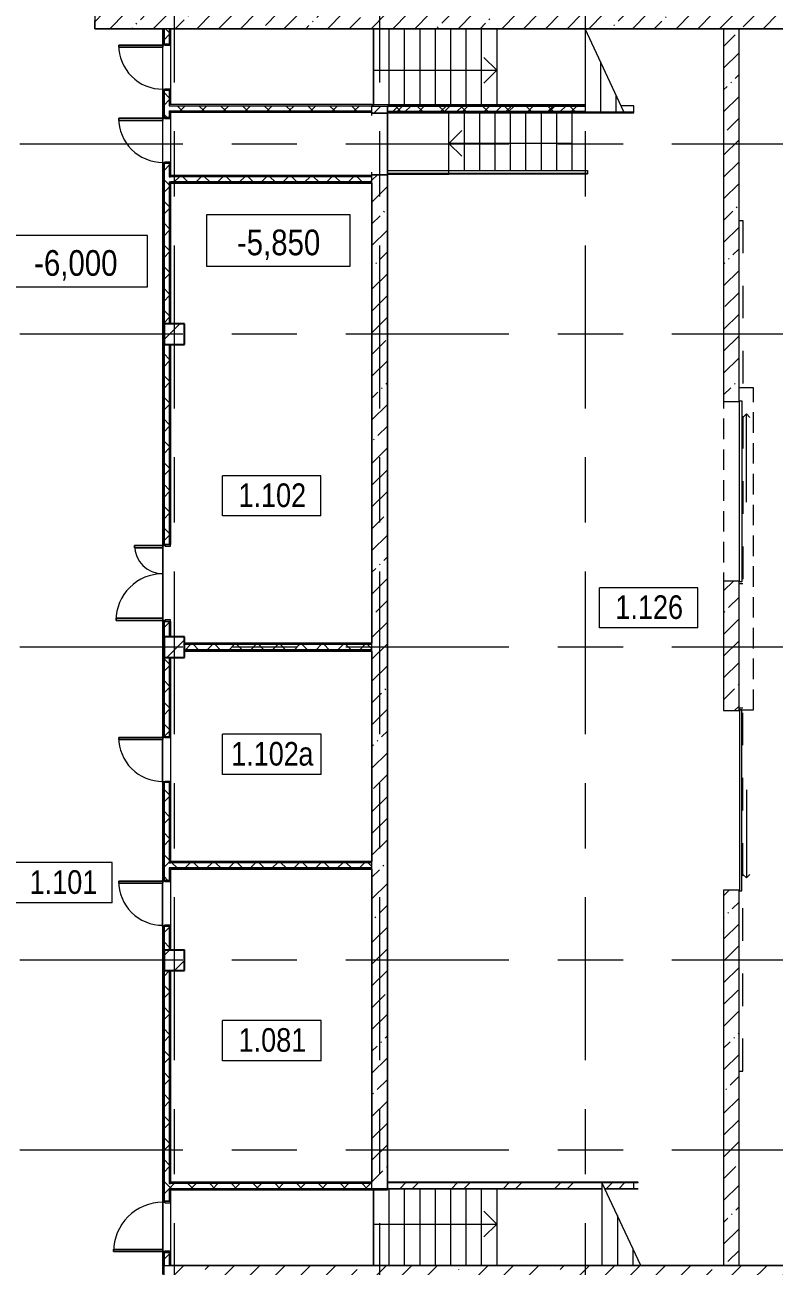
# Model space of a CAD drawing. Header units: millimetres. Extents: x 46431 to 216095, y -43515 to 31605.
# Drawn here: x 75021 to 89616, y -15743 to 8442 of the extents above; entities that cross this region are included whole.
import ezdxf

# ---------------------------------------------------------------- set-up
doc = ezdxf.new("R2010")
doc.units = ezdxf.units.MM
for name, pattern in [('IMPORT-01 Штриховая _2 мм_', [600, 400, -200]), ('Осевые', [6350, 1270, -952.5, 3175, -952.5]), ('Штрих', [1270, 635, -635])]:
    doc.linetypes.add(name, pattern=pattern)
for name, color, linetype, lineweight in [('_Разделитель помещений_', 7, 'IMPORT-01 Штриховая _2 мм_', 9), ('Высотные отметки', 7, 'Continuous', 9), ('Двери', 7, 'Continuous', 9), ('Каркас_Импост', 7, 'Continuous', 9), ('Колонны', 7, 'Continuous', 9), ('Колонны-1', 7, 'Continuous', 25), ('Контуры', 7, 'Continuous', 9), ('Линии подступенков-1', 7, 'Continuous', 9), ('Линии свеса', 7, 'Continuous', 9), ('Марки вырезов', 7, 'Continuous', 9), ('Марки помещений', 7, 'Continuous', 9), ('Общие ребра', 7, 'Continuous', 9), ('Ограждение', 7, 'Continuous', 9), ('Оси-2', 7, 'Осевые', 9), ('Панель', 7, 'Continuous', 9), ('Перекрытия', 7, 'Continuous', 9), ('Поручни', 7, 'Continuous', 9), ('Средние линии', 7, 'Continuous', 18), ('Стены', 7, 'Continuous', 9), ('Стены-1', 7, 'Continuous', 18), ('Стрелки вверх', 7, 'Continuous', 9), ('Штриховка разреза-3', 7, 'Continuous', 9)]:
    doc.layers.add(name, color=color, linetype=linetype, lineweight=lineweight)
for name, color, linetype, lineweight, true_color in [('Двери-2', 7, 'Continuous', 9, 0xe2e2e2), ('Двери-3', 7, 'Continuous', 9, 0xaaaaaa), ('Невидимые линии', 7, 'Штрих', 9, 0xe2e2e2), ('Панель-1', 7, 'Continuous', 9, 0xe2e2e2)]:
    doc.layers.add(name, color=color, linetype=linetype, lineweight=lineweight, true_color=true_color)
doc.styles.add('Arial Narrow', font='Arial Narrow.ttf', dxfattribs={"height": 500})
doc.styles.add('Arial Narrow_1', font='Arial Narrow.ttf', dxfattribs={"height": 460})
pattern_1 = [(45, (0, 0), (-493.914, 493.914), []), (45, (493.9, 0), (-493.914, 493.914), [873.125, -174.625, 6.706, -167.919])]
pattern_2 = [(45, (0, 0), (-212.132, 212.132), []), (135, (0, 0), (-212.132, -212.132), [])]
pattern_3 = [(45, (0, 0), (-424.264, 424.264), [600, -100, 20, -100]), (45, (0, 424), (-424.264, 424.264), [])]
pattern_4 = [(45, (0, 0), (-502.8943, 502.8943), []), (45, (0, 762), (-502.8943, 502.8943), [])]

# ---------------------------------------------------------------- blocks, each defined once
blk = doc.blocks.new('Дверь - Однопольная - ДВ2__21х9-6240661-План 1-го этажа на отм_ -6_000')
at = {"layer": 'Двери'}
for p, q in [((-429, -75), (-389, -75)), ((-429, -933), (-429, -75)), ((-389, -75), (-389, -933)), ((-389, -933), (-429, -933))]:
    blk.add_line(p, q, dxfattribs=at)
blk.add_arc((-429, -75), 858, 270, 0, dxfattribs=at)
at = {"layer": 'Каркас_Импост'}
for p, q in [((-450, 75), (-420, 75)), ((-450, -75), (-450, 75)), ((-420, 75), (-420, -35)), ((420, 75), (450, 75)), ((420, -35), (420, 75)), ((450, 75), (450, -75)), ((-430, -75), (-450, -75)), ((-430, -35), (-430, -75)), ((-420, -35), (-430, -35)), ((430, -35), (420, -35)), ((430, -75), (430, -35)), ((450, -75), (430, -75))]:
    blk.add_line(p, q, dxfattribs=at)
at = {"layer": 'Панель'}
for p, q in [((-389, -75), (-429, -75)), ((-429, -75), (-429, -933)), ((-389, -933), (-389, -75)), ((-429, -933), (-389, -933))]:
    blk.add_line(p, q, dxfattribs=at)
blk = doc.blocks.new('Дверь - Полуторная_001 - ДВ3_20-15-6256110-План 1-го этажа на отм_ -6_000')
at = {"layer": 'Двери'}
for p, q in [((-684, 984), (-729, 984)), ((-729, 984), (-729, 75)), ((-684, 75), (-684, 984)), ((684, 75), (684, 624)), ((684, 624), (729, 624)), ((729, 624), (729, 75)), ((-729, 75), (-684, 75)), ((729, 75), (684, 75))]:
    blk.add_line(p, q, dxfattribs=at)
for centre, radius, start, end in [((-729, 75), 909, 360, 90), ((729, 75), 549, 90, 180)]:
    blk.add_arc(centre, radius, start, end, dxfattribs=at)
at = {"layer": 'Каркас_Импост'}
for p, q in [((-730, 75), (-750, 75)), ((-750, 75), (-750, -75)), ((-730, 30), (-730, 75)), ((-720, 30), (-730, 30)), ((-720, -75), (-720, 30)), ((730, 30), (720, 30)), ((720, 30), (720, -75)), ((750, 75), (730, 75)), ((730, 75), (730, 30)), ((750, -75), (750, 75)), ((-750, -75), (-720, -75)), ((720, -75), (750, -75))]:
    blk.add_line(p, q, dxfattribs=at)
at = {"layer": 'Панель'}
for p, q in [((-729, 984), (-684, 984)), ((-729, 75), (-729, 984)), ((-684, 984), (-684, 75)), ((684, 624), (684, 75)), ((729, 624), (684, 624)), ((729, 75), (729, 624)), ((-684, 75), (-729, 75)), ((684, 75), (729, 75))]:
    blk.add_line(p, q, dxfattribs=at)
blk = doc.blocks.new('Колонна 9 - Колонна 40-55-731368-План 1-го этажа на отм_ -6_000')
at = {"layer": 'Колонны'}
h = blk.add_hatch(dxfattribs=at)
h.set_pattern_fill('FP_8', color=256, style=0, pattern_type=2)
h.set_pattern_definition(pattern_1)
h.paths.add_polyline_path([(77732, -9983), (78132, -9983), (78132, -9583), (77732, -9583), (77732, -9601)], flags=0)
at = {"layer": 'Колонны-1'}
for p, q in [((78132, -9583), (77732, -9583)), ((77732, -9583), (77732, -9983)), ((78132, -9983), (78132, -9583)), ((77732, -9983), (78132, -9983))]:
    blk.add_line(p, q, dxfattribs=at)
blk = doc.blocks.new('Колонна 10 - Колонна 40-55-731380-План 1-го этажа на отм_ -6_000')
at = {"layer": 'Колонны'}
h = blk.add_hatch(dxfattribs=at)
h.set_pattern_fill('FP_13', color=256, style=0, pattern_type=2)
h.set_pattern_definition([(45, (0, -6100), (-493.914, 493.914), []), (45, (493.9, -6100), (-493.914, 493.914), [873.125, -174.625, 6.706, -167.919])])
h.paths.add_polyline_path([(77732, -9983), (78132, -9983), (78132, -9583), (77732, -9583)], flags=0)
at = {"layer": 'Колонны-1'}
for p, q in [((78132, -9583), (77732, -9583)), ((77732, -9583), (77732, -9983)), ((78132, -9983), (78132, -9583)), ((77732, -9983), (78132, -9983))]:
    blk.add_line(p, q, dxfattribs=at)
blk = doc.blocks.new('Колонна 11 - Колонна 40-55-731392-План 1-го этажа на отм_ -6_000')
at = {"layer": 'Колонны'}
h = blk.add_hatch(dxfattribs=at)
h.set_pattern_fill('FP_14', color=256, style=0, pattern_type=2)
h.set_pattern_definition([(45, (0, -12200), (-493.914, 493.914), []), (45, (493.9, -12200), (-493.914, 493.914), [873.125, -174.625, 6.706, -167.919])])
h.paths.add_polyline_path([(77732, -9983), (78132, -9983), (78132, -9583), (77732, -9583)], flags=0)
at = {"layer": 'Колонны-1'}
for p, q in [((78132, -9583), (77732, -9583)), ((77732, -9583), (77732, -9983)), ((78132, -9983), (78132, -9583)), ((77732, -9983), (78132, -9983))]:
    blk.add_line(p, q, dxfattribs=at)
blk = doc.blocks.new('Дверь - Однопольная - ДВ2_21х10-6240606-План 1-го этажа на отм_ -6_000')
at = {"layer": 'Двери'}
for p, q in [((-439, 1033), (-479, 1033)), ((-479, 1033), (-479, 75)), ((-439, 75), (-439, 1033)), ((-479, 75), (-439, 75))]:
    blk.add_line(p, q, dxfattribs=at)
blk.add_arc((-479, 75), 958, 360, 90, dxfattribs=at)
at = {"layer": 'Каркас_Импост'}
for p, q in [((-480, 75), (-500, 75)), ((-500, 75), (-500, -75)), ((-480, 35), (-480, 75)), ((-470, 35), (-480, 35)), ((-470, -75), (-470, 35)), ((480, 35), (470, 35)), ((470, 35), (470, -75)), ((500, 75), (480, 75)), ((480, 75), (480, 35)), ((500, -75), (500, 75)), ((-500, -75), (-470, -75)), ((470, -75), (500, -75))]:
    blk.add_line(p, q, dxfattribs=at)
at = {"layer": 'Панель'}
for p, q in [((-479, 1033), (-439, 1033)), ((-479, 75), (-479, 1033)), ((-439, 1033), (-439, 75)), ((-439, 75), (-479, 75))]:
    blk.add_line(p, q, dxfattribs=at)
blk = doc.blocks.new('Ограждение - Ограждение-6069323-План 1-го этажа на отм_ -6_000')
at = {"layer": 'Поручни'}
for p, q in [((82082, 5602), (83282, 5602)), ((82082, 5552), (82082, 5602)), ((83282, 5602), (85982, 5602)), ((85982, 5602), (85982, 5552)), ((82082, 5554), (82082, 5558)), ((82082, 5538), (82082, 5558)), ((82082, 5552), (83282, 5552)), ((82082, 5538), (83282, 5538)), ((83282, 5552), (85982, 5552)), ((83282, 5538), (85982, 5538)), ((85982, 5558), (85982, 5554)), ((85982, 5558), (85982, 5538))]:
    blk.add_line(p, q, dxfattribs=at)
blk = doc.blocks.new('Дверь-Проем - 1200 x 2100-7379620-План 1-го этажа на отм_ -6_000')
at = {"layer": 'Средние линии'}
for p, q in [((-608, 150), (-608, -150)), ((592, -150), (592, 150))]:
    blk.add_line(p, q, dxfattribs=at)
blk = doc.blocks.new('Откатные ворота - 3500мм х 3050_h_ мм-6085629-План 1-го этажа на отм_ -6_000')
at = {"layer": 'Двери-2'}
for q in [(1564, -221), (1564, -362)]:
    blk.add_line((1635, -292), q, dxfattribs=at)
at = {"layer": 'Двери-3'}
blk.add_line((-85, -292), (1635, -292), dxfattribs=at)
at = {"layer": 'Невидимые линии'}
for p, q in [((-1676, -226), (-1676, -150)), ((5400, -226), (-1676, -226)), ((5400, -150), (5400, -226))]:
    blk.add_line(p, q, dxfattribs=at)
at = {"layer": 'Панель-1'}
for p, q in [((-1638, -160), (1888, -160)), ((-1638, -204), (-1638, -160)), ((1888, -204), (-1638, -204)), ((1888, -160), (1888, -204))]:
    blk.add_line(p, q, dxfattribs=at)
blk = doc.blocks.new('Откатные ворота - 3500мм х 3050_h_ мм ЛЕВАЯ-8323205-План 1-го этажа на отм_ -6_000')
at = {"layer": 'Двери-2'}
for q in [(1564, 362), (1564, 221)]:
    blk.add_line((1635, 292), q, dxfattribs=at)
at = {"layer": 'Двери-3'}
blk.add_line((-85, 292), (1635, 292), dxfattribs=at)
at = {"layer": 'Невидимые линии'}
for p, q in [((-1676, 226), (-1676, 150)), ((5400, 226), (-1676, 226)), ((5400, 150), (5400, 226))]:
    blk.add_line(p, q, dxfattribs=at)
at = {"layer": 'Панель-1'}
for p, q in [((1888, 204), (-1638, 204)), ((-1638, 204), (-1638, 160)), ((-1638, 160), (1888, 160)), ((1888, 160), (1888, 204))]:
    blk.add_line(p, q, dxfattribs=at)
blk = doc.blocks.new('Марка помещения_Р - Марка помещения-4575829-План 1-го этажа на отм_ -6_000')
at = {"layer": 'Марки помещений'}
for p, q in [((-4.79375, -1.95625), (-4.79375, 1.95625)), ((4.79375, 1.95625), (-4.79375, 1.95625)), ((4.79375, -1.95625), (4.79375, 1.95625)), ((4.79375, -1.95625), (-4.79375, -1.95625))]:
    blk.add_line(p, q, dxfattribs=at)
blk = doc.blocks.new('Высотные отметки - Высотная отметка - Рамка_14мм длина-4459141-План 1-го этажа на отм_ -6_000')
at = {"layer": 'Высотные отметки'}
for p, q in [((7, 5), (-7, 5)), ((-7, 5), (-7, 0)), ((7, 0), (7, 5)), ((-7, 0), (7, 0))]:
    blk.add_line(p, q, dxfattribs=at)

msp = doc.modelspace()

# ---------------------------------------------------------------- hatches: boundary and pattern name
at = {"layer": 'Штриховка разреза-3'}
h = msp.add_hatch(dxfattribs=at)
h.set_pattern_fill('FP_4', color=256, style=0, pattern_type=2)
h.set_pattern_definition(pattern_3)
h.paths.add_polyline_path([(88631.6, 8367.1), (104181.6, 8367.1), (104181.6, 8667.1), (76381.6, 8667.1), (76381.6, 8367.1), (86956.8, 8367.1)], flags=0)
h = msp.add_hatch(dxfattribs=at)
h.set_pattern_fill('FP_1', color=256, style=0, pattern_type=2)
h.set_pattern_definition(pattern_2)
h.paths.add_polyline_path([(77731.6, 2617.1), (77831.6, 2617.1), (77831.6, 5742.1), (77731.6, 5742.1), (77731.6, 5120.2)], flags=0)
h.paths.add_polyline_path([(77731.6, 6642.1), (77831.6, 6642.1), (77831.6, 7167.1), (77731.6, 7167.1)], flags=0)
h.paths.add_polyline_path([(77831.6, 8067.1), (77831.6, 8367.1), (77731.6, 8367.1), (77731.6, 8067.1)], flags=0)
h = msp.add_hatch(dxfattribs=at)
h.set_pattern_fill('FP_4', color=256, style=0, pattern_type=2)
h.set_pattern_definition(pattern_3)
h.paths.add_polyline_path([(88931.6, -15732.9), (88931.6, -8419.9), (88631.6, -8419.9), (88631.6, -15732.9)], flags=0)
h.paths.add_polyline_path([(88931.6, -4919.9), (88931.6, -2394.9), (88631.6, -2394.9), (88631.6, -4919.9)], flags=0)
h.paths.add_polyline_path([(88931.6, 1105.1), (88931.6, 8367.1), (88631.6, 8365.1), (88631.6, 1105.1)], flags=0)
h = msp.add_hatch(dxfattribs=at)
h.set_pattern_fill('FP_1', color=256, style=0, pattern_type=2)
h.set_pattern_definition(pattern_2)
h.paths.add_polyline_path([(81781.6, 6767.1), (81781.6, 6867.1), (77831.6, 6867.1), (77831.6, 6767.1), (80176.1, 6767.1)], flags=0)
h = msp.add_hatch(dxfattribs=at)
h.set_pattern_fill('FP_4', color=256, style=0, pattern_type=2)
h.set_pattern_definition(pattern_3)
h.paths.add_polyline_path([(81781.6, -14232.9), (82081.6, -14232.9), (82081.6, 5522.1), (81781.6, 5522.1), (81781.6, -14132.9)], flags=0)
h.paths.add_polyline_path([(81781.6, 6722.1), (82081.6, 6722.1), (82081.6, 6857.1), (81781.6, 6857.1), (81781.6, 6742.1)], flags=0)
h = msp.add_hatch(dxfattribs=at)
h.set_pattern_fill('FP_3', color=256, style=0, pattern_type=2)
h.set_pattern_definition(pattern_4)
h.paths.add_polyline_path([(82081.6, 6747.1), (85931.6, 6749.1), (85931.6, 6867.1), (82081.6, 6867.1), (82081.6, 6757.1)], flags=0)
h.paths.add_polyline_path([(86687, 6747.1), (86882, 6747.1), (86882, 6867.1), (86631.3, 6866.6), (86686.9, 6747.5)], flags=0)
h = msp.add_hatch(dxfattribs=at)
h.set_pattern_fill('FP_1', color=256, style=0, pattern_type=2)
h.set_pattern_definition(pattern_2)
h.paths.add_polyline_path([(83566.4, 6757.1), (85931.6, 6757.1), (85931.6, 6857.1), (82083.6, 6857.1), (82083.6, 6757.1)], flags=0)
h = msp.add_hatch(dxfattribs=at)
h.set_pattern_fill('FP_1', color=256, style=0, pattern_type=2)
h.set_pattern_definition(pattern_2)
h.paths.add_polyline_path([(80176.1, 5382.1), (81781.6, 5382.1), (81781.6, 5482.1), (77831.6, 5482.1), (77831.6, 5382.1), (78480.9, 5382.1)], flags=0)
h = msp.add_hatch(dxfattribs=at)
h.set_pattern_fill('FP_1', color=256, style=0, pattern_type=2)
h.set_pattern_definition(pattern_2)
h.paths.add_polyline_path([(77831.6, -3482.9), (77831.6, -3182.9), (77731.6, -3182.9), (77731.6, -3482.9)], flags=0)
h.paths.add_polyline_path([(77731.6, -1682.9), (77831.6, -1682.9), (77831.6, 2217.1), (77731.6, 2217.1), (77731.6, 213.2)], flags=0)
h = msp.add_hatch(dxfattribs=at)
h.set_pattern_fill('FP_1', color=256, style=0, pattern_type=2)
h.set_pattern_definition(pattern_2)
h.paths.add_polyline_path([(81781.6, -3732.9), (81781.6, -3632.9), (78131.6, -3632.9), (78131.6, -3732.9), (80176.1, -3732.9)], flags=0)
h = msp.add_hatch(dxfattribs=at)
h.set_pattern_fill('FP_1', color=256, style=0, pattern_type=2)
h.set_pattern_definition(pattern_2)
h.paths.add_polyline_path([(77746.6, -9582.9), (77831.6, -9582.9), (77831.6, -9122.9), (77731.6, -9122.9), (77731.6, -9582.9)], flags=0)
h.paths.add_polyline_path([(77746.6, -8222.9), (77831.6, -8222.9), (77831.6, -6320.4), (77731.6, -6320.4), (77731.6, -8222.9)], flags=0)
h.paths.add_polyline_path([(77731.6, -5420.4), (77831.6, -5420.4), (77831.6, -3882.9), (77731.6, -3882.9), (77731.6, -4693.8)], flags=0)
h = msp.add_hatch(dxfattribs=at)
h.set_pattern_fill('FP_1', color=256, style=0, pattern_type=2)
h.set_pattern_definition(pattern_2)
h.paths.add_polyline_path([(77856.6, -7982.9), (81781.6, -7982.9), (81781.6, -7882.9), (77831.6, -7882.9), (77831.6, -7982.9)], flags=0)
h = msp.add_hatch(dxfattribs=at)
h.set_pattern_fill('FP_1', color=256, style=0, pattern_type=2)
h.set_pattern_definition(pattern_2)
h.paths.add_polyline_path([(77831.6, -15732.9), (77831.6, -15477.9), (77731.6, -15477.9), (77731.6, -15732.9)], flags=0)
h.paths.add_polyline_path([(77731.6, -14477.9), (77831.6, -14477.9), (77831.6, -9982.9), (77731.6, -9982.9), (77731.6, -12054.3)], flags=0)
h = msp.add_hatch(dxfattribs=at)
h.set_pattern_fill('FP_1', color=256, style=0, pattern_type=2)
h.set_pattern_definition(pattern_2)
h.paths.add_polyline_path([(81781.6, -14232.9), (81781.6, -14132.9), (77831.6, -14132.9), (77831.6, -14232.9), (80176.1, -14232.9)], flags=0)
h = msp.add_hatch(dxfattribs=at)
h.set_pattern_fill('FP_3', color=256, style=0, pattern_type=2)
h.set_pattern_definition(pattern_4)
h.paths.add_polyline_path([(86261.6, -14112.9), (86317.6, -14232.9), (86882, -14232.9), (86882, -14112.9), (86561.6, -14112.9)], flags=0)
h.paths.add_polyline_path([(83566.4, -14232.9), (86261.6, -14232.9), (86261.6, -14112.9), (82083.6, -14112.9), (82083.6, -14232.9)], flags=0)
h = msp.add_hatch(dxfattribs=at)
h.set_pattern_fill('FP_8', color=256, style=0, pattern_type=2)
h.set_pattern_definition(pattern_1)
h.paths.add_polyline_path([(91781.6, -16032.9), (104181.6, -16032.9), (104181.6, -15732.9), (77731.6, -15734.5), (77731.6, -16032.9), (90347.2, -16032.9)], flags=0)

# ---------------------------------------------------------------- linework, layer by layer
at = {"layer": '_Разделитель помещений_'}
for p, q in [((88631.6, 1369.6), (88631.6, -4906.9)), ((89214.3, 1369.6), (88931.6, 1369.6)), ((89214.3, -4906.9), (89214.3, 1369.6)), ((88931.6, -4906.9), (89214.3, -4906.9))]:
    msp.add_line(p, q, dxfattribs=at)
at = {"layer": 'Высотные отметки'}
for p, q in [((79959.8, 3738.2), (79959.8, 3738.2)), ((79959.8, 3738.2), (79959.8, 3738.2)), ((76010.3, 3338.2), (76010.3, 3338.2)), ((76010.3, 3338.2), (76010.3, 3338.2))]:
    msp.add_line(p, q, dxfattribs=at)
at = {"layer": 'Контуры'}
for p, q in [((81811.6, 8367.1), (81811.6, 6882.1)), ((81811.6, 8367.1), (84511.6, 8367.1)), ((85931.6, 8367.1), (84511.6, 8367.1)), ((85931.6, 8367.1), (85931.6, 6747.1)), ((82081.6, 6732.1), (82081.6, 5532.1)), ((83281.6, 6732.1), (82081.6, 6732.1)), ((85681.6, 6732.1), (83281.6, 6732.1)), ((84444.2, 6747.1), (84511.6, 6747.1)), ((85681.6, 5602), (85681.6, 6732.1)), ((85931.6, 6747.1), (86687, 6747.1)), ((82081.6, 5532.1), (83281.6, 5532.1)), ((85681.6, 5532.1), (83281.6, 5532.1)), ((85681.6, 5532.1), (85681.6, 5538.4)), ((81811.6, -14257.9), (81811.6, -15732.9)), ((82081.6, -14112.9), (84511.6, -14112.9)), ((86261.6, -14112.9), (84511.6, -14112.9)), ((86261.6, -14112.9), (86261.6, -15732.9)), ((81811.6, -15732.9), (84511.6, -15732.9)), ((84511.6, -15732.9), (86261.6, -15732.9)), ((86261.6, -15732.9), (87017, -15732.9))]:
    msp.add_line(p, q, dxfattribs=at)
at = {"layer": 'Линии подступенков-1'}
for p, q in [((81811.6, 8367.1), (81811.6, 6882.1)), ((82111.6, 8367.1), (82111.6, 6882.1)), ((82411.6, 8367.1), (82411.6, 6882.1)), ((82711.6, 8367.1), (82711.6, 6882.1)), ((83011.6, 8367.1), (83011.6, 6882.1)), ((83311.6, 8367.1), (83311.6, 6882.1)), ((83611.6, 8367.1), (83611.6, 6882.1)), ((83911.6, 8367.1), (83911.6, 6882.1)), ((84211.6, 8367.1), (84211.6, 6882.1)), ((85931.6, 8367.1), (85931.6, 6747.1)), ((86231.6, 7723.8), (86231.6, 6747.1)), ((86531.6, 7080.4), (86531.6, 6747.1)), ((83281.6, 5532.1), (83281.6, 6732.1)), ((83581.6, 5602), (83581.6, 6732.1)), ((83881.6, 5602), (83881.6, 6732.1)), ((84181.6, 5602), (84181.6, 6732.1)), ((84481.6, 5602), (84481.6, 6732.1)), ((84781.6, 5602), (84781.6, 6732.1)), ((85081.6, 5602), (85081.6, 6732.1)), ((85381.6, 5602), (85381.6, 6732.1)), ((85681.6, 5602), (85681.6, 6732.1)), ((83581.6, 5532.1), (83581.6, 5538.4)), ((83881.6, 5532.1), (83881.6, 5538.4)), ((84181.6, 5532.1), (84181.6, 5538.4)), ((84481.6, 5532.1), (84481.6, 5538.4)), ((84781.6, 5532.1), (84781.6, 5538.4)), ((85081.6, 5532.1), (85081.6, 5538.4)), ((85381.6, 5532.1), (85381.6, 5538.4)), ((85681.6, 5532.1), (85681.6, 5538.4)), ((81811.6, -14257.9), (81811.6, -15732.9)), ((82111.6, -14237.9), (82111.6, -15732.9)), ((82411.6, -14237.9), (82411.6, -15732.9)), ((82711.6, -14237.9), (82711.6, -15732.9)), ((83011.6, -14237.9), (83011.6, -15732.9)), ((83311.6, -14237.9), (83311.6, -15732.9)), ((83611.6, -14237.9), (83611.6, -15732.9)), ((83911.6, -14237.9), (83911.6, -15732.9)), ((84211.6, -14237.9), (84211.6, -15732.9)), ((86261.6, -14112.9), (86261.6, -15732.9)), ((86561.6, -14756.2), (86561.6, -15732.9)), ((86861.6, -15399.6), (86861.6, -15732.9))]:
    msp.add_line(p, q, dxfattribs=at)
at = {"layer": 'Линии свеса'}
for p, q in [((82111.6, 8367.1), (82111.6, 6882.1)), ((82411.6, 8367.1), (82411.6, 6882.1)), ((82711.6, 8367.1), (82711.6, 6882.1)), ((83011.6, 8367.1), (83011.6, 6882.1)), ((83311.6, 8367.1), (83311.6, 6882.1)), ((83611.6, 8367.1), (83611.6, 6882.1)), ((83911.6, 8367.1), (83911.6, 6882.1)), ((84211.6, 8367.1), (84211.6, 6882.1)), ((86231.6, 7723.8), (86231.6, 6747.1)), ((86531.6, 7080.4), (86531.6, 6747.1)), ((83581.6, 5602), (83581.6, 6732.1)), ((83881.6, 5602), (83881.6, 6732.1)), ((84181.6, 5602), (84181.6, 6732.1)), ((84481.6, 5602), (84481.6, 6732.1)), ((84781.6, 5602), (84781.6, 6732.1)), ((85081.6, 5602), (85081.6, 6732.1)), ((85381.6, 5602), (85381.6, 6732.1)), ((83581.6, 5532.1), (83581.6, 5538.4)), ((83881.6, 5532.1), (83881.6, 5538.4)), ((84181.6, 5532.1), (84181.6, 5538.4)), ((84481.6, 5532.1), (84481.6, 5538.4)), ((84781.6, 5532.1), (84781.6, 5538.4)), ((85081.6, 5532.1), (85081.6, 5538.4)), ((85381.6, 5532.1), (85381.6, 5538.4)), ((82111.6, -14237.9), (82111.6, -15732.9)), ((82411.6, -14237.9), (82411.6, -15732.9)), ((82711.6, -14237.9), (82711.6, -15732.9)), ((83011.6, -14237.9), (83011.6, -15732.9)), ((83311.6, -14237.9), (83311.6, -15732.9)), ((83611.6, -14237.9), (83611.6, -15732.9)), ((83911.6, -14237.9), (83911.6, -15732.9)), ((84211.6, -14237.9), (84211.6, -15732.9)), ((86561.6, -14756.2), (86561.6, -15732.9)), ((86861.6, -15399.6), (86861.6, -15732.9))]:
    msp.add_line(p, q, dxfattribs=at)
at = {"layer": 'Марки вырезов'}
for p, q in [((86687, 6747.1), (85931.6, 8367.1)), ((87017, -15732.9), (86261.6, -14112.9))]:
    msp.add_line(p, q, dxfattribs=at)
at = {"layer": 'Общие ребра'}
for p, q in [((77731.6, 8367.1), (77706.6, 8367.1)), ((77706.6, 8367.1), (77706.6, 8067.1)), ((77831.6, 8367.1), (77731.6, 8367.1)), ((77731.6, 8367.1), (77731.6, 8067.1)), ((77856.6, 8367.1), (77831.6, 8367.1)), ((77831.6, 8367.1), (77831.6, 8067.1)), ((77856.6, 8067.1), (77856.6, 8365.1)), ((88631.6, 8365.1), (88631.6, 1105.1)), ((88931.6, 1105.1), (88931.6, 8366.1)), ((77706.6, 7167.1), (77706.6, 6642.1)), ((77731.6, 7167.1), (77731.6, 6642.1)), ((77831.6, 7167.1), (77831.6, 6867.1)), ((77856.6, 6892.1), (77856.6, 7167.1)), ((77831.6, 6867.1), (77856.6, 6867.1)), ((77856.6, 6867.1), (81781.6, 6867.1)), ((81781.6, 6867.1), (81781.6, 6857.1)), ((81781.6, 6857.1), (81781.6, 6867.1)), ((81781.6, 6857.1), (82081.6, 6857.1)), ((81781.6, 6767.1), (81781.6, 6857.1)), ((82081.6, 6857.1), (82083.6, 6857.1)), ((82083.6, 6857.1), (82081.6, 6857.1)), ((82081.6, 6857.1), (82081.6, 6757.1)), ((82083.6, 6857.1), (85931.6, 6857.1)), ((82083.6, 6757.1), (82083.6, 6857.1)), ((77831.6, 6767.1), (77856.6, 6767.1)), ((77831.6, 6767.1), (77831.6, 6642.1)), ((77856.6, 6767.1), (77856.6, 6742.1)), ((77856.6, 6767.1), (81781.6, 6767.1)), ((77856.6, 6642.1), (77856.6, 6740.1)), ((81781.6, 6757.1), (81781.6, 6767.1)), ((81781.6, 6742.1), (81781.6, 6757.1)), ((81781.6, 6742.1), (81781.6, 6722.1)), ((82081.6, 6757.1), (82081.6, 6747.1)), ((82081.6, 6747.1), (82081.6, 6732.1)), ((82081.6, 6732.1), (82081.6, 6722.1)), ((82081.6, 6732.1), (82081.6, 6730.1)), ((82081.6, 6722.1), (82081.6, 6730.1)), ((82083.6, 6757.1), (85931.6, 6757.1)), ((82083.6, 6732.1), (82083.6, 6757.1)), ((77706.6, 5742.1), (77706.6, 2617.1)), ((77731.6, 5742.1), (77731.6, 2617.1)), ((77831.6, 5742.1), (77831.6, 5482.1)), ((77856.6, 5507.1), (77856.6, 5742.1)), ((77831.6, 5482.1), (77856.6, 5482.1)), ((77831.6, 5382.1), (77856.6, 5382.1)), ((77831.6, 5382.1), (77831.6, 2617.1)), ((77856.6, 5507.1), (77856.6, 5482.1)), ((81781.6, 5482.1), (77856.6, 5482.1)), ((81781.6, 5382.1), (77856.6, 5382.1)), ((81781.6, 5522.1), (81781.6, 5507.1)), ((81781.6, 5482.1), (81781.6, 5507.1)), ((81781.6, 5382.1), (81781.6, 5482.1)), ((81781.6, 5357.1), (81781.6, 5382.1)), ((82081.6, -13980.6), (82081.6, 5522.1)), ((82081.6, 5522.1), (82081.6, -14005.6)), ((77729.6, 2617.1), (77731.6, 2617.1)), ((77706.6, 2217.1), (77706.6, -1682.9)), ((77731.6, 2217.1), (77731.6, -1682.9)), ((77831.6, 2217.1), (77831.6, -1682.9)), ((77856.6, -1682.9), (77856.6, 2215.1)), ((88631.6, -2394.9), (88631.6, -4919.9)), ((88931.6, -4919.9), (88931.6, -2394.9)), ((77706.6, -3182.9), (77706.6, -3482.9)), ((77731.6, -3182.9), (77731.6, -3482.9)), ((77831.6, -3182.9), (77831.6, -3482.9)), ((77856.6, -3482.9), (77856.6, -3182.9)), ((77729.6, -3482.9), (77731.6, -3482.9)), ((81781.6, -3632.9), (81781.6, -3607.9)), ((81781.6, -3632.9), (78131.6, -3632.9)), ((81781.6, -3732.9), (78131.6, -3732.9)), ((81781.6, -3732.9), (81781.6, -3632.9)), ((81781.6, -3757.9), (81781.6, -3732.9)), ((77706.6, -3882.9), (77706.6, -5420.4)), ((77706.6, -5420.4), (77706.6, -3882.9)), ((77731.6, -3882.9), (77731.6, -5420.4)), ((77831.6, -3882.9), (77831.6, -5420.4)), ((77706.6, -6320.4), (77706.6, -8222.9)), ((77706.6, -8222.9), (77706.6, -6320.4)), ((77731.6, -6320.4), (77731.6, -8222.9)), ((77831.6, -6320.4), (77831.6, -7882.9)), ((77856.6, -7882.9), (77831.6, -7882.9)), ((77831.6, -7882.9), (77856.6, -7882.9)), ((77856.6, -7857.9), (77856.6, -7882.9)), ((77856.6, -7882.9), (77856.6, -7857.9)), ((81781.6, -7882.9), (77856.6, -7882.9)), ((81781.6, -7882.9), (81781.6, -7857.9)), ((81781.6, -7982.9), (81781.6, -7882.9)), ((77831.6, -7982.9), (77856.6, -7982.9)), ((77856.6, -7982.9), (77831.6, -7982.9)), ((77831.6, -7982.9), (77831.6, -8222.9)), ((81781.6, -7982.9), (77856.6, -7982.9)), ((77856.6, -8222.9), (77856.6, -8009.9)), ((81781.6, -8007.9), (81781.6, -7982.9)), ((81781.6, -8007.9), (81781.6, -13980.6)), ((88631.6, -8419.9), (88631.6, -15732.9)), ((88931.6, -15731.9), (88931.6, -8419.9)), ((77706.6, -9122.9), (77706.6, -9582.9)), ((77706.6, -9582.9), (77706.6, -9122.9)), ((77731.6, -9122.9), (77731.6, -9582.9)), ((77831.6, -9122.9), (77831.6, -9582.9)), ((77856.6, -9582.9), (77856.6, -9122.9)), ((77706.6, -9982.9), (77706.6, -14477.9)), ((77731.6, -9982.9), (77731.6, -14477.9)), ((77831.6, -9982.9), (77831.6, -14132.9)), ((81781.6, -13980.6), (81781.6, -14005.6)), ((81781.6, -14005.6), (81781.6, -14105.9)), ((82081.6, -14005.6), (82081.6, -13980.6)), ((82081.6, -14112.9), (82081.6, -14005.6)), ((82081.6, -14005.6), (82081.6, -14112.9)), ((77831.6, -14132.9), (77856.6, -14132.9)), ((77831.6, -14232.9), (77831.6, -14477.9)), ((77831.6, -14232.9), (77856.6, -14232.9)), ((77856.6, -14107.9), (77856.6, -14132.9)), ((81781.6, -14132.9), (77856.6, -14132.9)), ((81781.6, -14232.9), (77856.6, -14232.9)), ((77856.6, -14477.9), (77856.6, -14259.9)), ((81781.6, -14132.9), (81781.6, -14107.9)), ((81781.6, -14232.9), (81781.6, -14132.9)), ((82081.6, -14232.9), (81781.6, -14232.9)), ((82081.6, -14112.9), (82081.6, -14132.9)), ((82081.6, -14132.9), (82081.6, -14232.9)), ((82083.6, -14132.9), (82083.6, -14112.9)), ((82083.6, -14232.9), (82083.6, -14132.9)), ((77706.6, -15477.9), (77706.6, -15732.9)), ((77731.6, -15477.9), (77731.6, -15732.9)), ((77831.6, -15477.9), (77831.6, -15732.9)), ((77856.6, -15732.9), (77856.6, -15477.9)), ((77706.6, -15732.9), (77706.6, -15907.9)), ((77731.6, -16032.9), (77731.6, -15732.9)), ((77731.6, -15732.9), (77831.6, -15732.9)), ((77831.6, -15732.9), (77856.6, -15732.9)), ((88631.6, -15732.9), (88931.6, -15732.9))]:
    msp.add_line(p, q, dxfattribs=at)
at = {"layer": 'Оси-2'}
for p, q in [((77931.6, 25417.1), (77931.6, -41733.9)), ((81931.6, 25417.1), (81931.6, -41733.9)), ((85931.6, 25417.1), (85931.6, -41733.9)), ((150171.6, 6117.1), (50527.1, 6117.1)), ((150171.6, 2417.1), (50527.1, 2417.1)), ((150171.6, -3682.9), (50527.1, -3682.9)), ((150171.6, -9782.9), (50527.1, -9782.9)), ((150171.6, -13482.9), (50527.1, -13482.9))]:
    msp.add_line(p, q, dxfattribs=at)
at = {"layer": 'Перекрытия'}
for p, q in [((76381.6, 8367.1), (76381.6, 8517.1)), ((77706.6, 8367.1), (76381.6, 8367.1)), ((77706.6, -15907.9), (77706.6, 8367.1)), ((81811.6, 8367.1), (77856.6, 8367.1)), ((77856.6, 8367.1), (77856.6, 6882.1)), ((81811.6, 6882.1), (81811.6, 8367.1)), ((81824.1, 8367.1), (104181.6, 8367.1)), ((98731.6, 8367.1), (82081.6, 8367.1)), ((81781.6, 6882.1), (81811.6, 6882.1)), ((81781.6, 6742.1), (77856.6, 6742.1)), ((77856.6, 6742.1), (77856.6, 5507.1)), ((81781.6, 6672.7), (81781.6, 6742.1)), ((82081.6, 6747.1), (82081.6, -2920)), ((82081.6, 5522.1), (82081.6, 6722.1)), ((81781.6, 5507.1), (81781.6, 5572.7)), ((77856.6, 5507.1), (81781.6, 5507.1)), ((81781.6, 5357.1), (77856.6, 5357.1)), ((77856.6, 5357.1), (77856.6, 2617.1)), ((81781.6, -3607.9), (81781.6, 5357.1)), ((77856.6, 2617.1), (78131.6, 2617.1)), ((78131.6, 2617.1), (78131.6, 2217.1)), ((78131.6, 2217.1), (77856.6, 2217.1)), ((77856.6, 2217.1), (77856.6, -1682.9)), ((77706.6, -1682.9), (77706.6, -3182.9)), ((77856.6, -1682.9), (77706.6, -1682.9)), ((82081.6, -2920), (82081.6, -14112.9)), ((77706.6, -3182.9), (77856.6, -3182.9)), ((77856.6, -3182.9), (77856.6, -3482.9)), ((77856.6, -3482.9), (78131.6, -3482.9)), ((78131.6, -3482.9), (78131.6, -3607.9)), ((78131.6, -3607.9), (81781.6, -3607.9)), ((81781.6, -3757.9), (78131.6, -3757.9)), ((78131.6, -3757.9), (78131.6, -3882.9)), ((81781.6, -7857.9), (81781.6, -3757.9)), ((78131.6, -3882.9), (77856.6, -3882.9)), ((77856.6, -3882.9), (77856.6, -7857.9)), ((77856.6, -7857.9), (81781.6, -7857.9)), ((81781.6, -8007.9), (77856.6, -8007.9)), ((77856.6, -8007.9), (77856.6, -9582.9)), ((81781.6, -14107.9), (81781.6, -8007.9)), ((77856.6, -9982.9), (77856.6, -14107.9)), ((77856.6, -14107.9), (81781.6, -14107.9)), ((81811.6, -14257.9), (77856.6, -14257.9)), ((77856.6, -14257.9), (77856.6, -14477.9)), ((81811.6, -15732.9), (81811.6, -14257.9)), ((77856.6, -14477.9), (77706.6, -14477.9)), ((77706.6, -14477.9), (77706.6, -15477.9)), ((77706.6, -15477.9), (77856.6, -15477.9)), ((77856.6, -15477.9), (77856.6, -15732.9)), ((77856.6, -15732.9), (81811.6, -15732.9)), ((88631.6, -15732.9), (82081.6, -15732.9)), ((82081.6, -15732.9), (98731.6, -15732.9)), ((104181.6, -15732.9), (88631.6, -15732.9))]:
    msp.add_line(p, q, dxfattribs=at)
at = {"layer": 'Стены'}
for p, q in [((77856.6, 8067.1), (77706.6, 8067.1)), ((77706.6, 7167.1), (77706.6, 8067.1)), ((77856.6, 8067.1), (77856.6, 7167.1)), ((77706.6, 7167.1), (77856.6, 7167.1)), ((77706.6, 6642.1), (77856.6, 6642.1)), ((77706.6, 5742.1), (77706.6, 6642.1)), ((77856.6, 6642.1), (77856.6, 5742.1)), ((82081.6, 6732.1), (82081.6, 6747.1)), ((82081.6, 6732.1), (82083.6, 6732.1)), ((82081.6, 5522.1), (82081.6, 6722.1)), ((82083.6, 6747.1), (82083.6, 6732.1)), ((84458.1, 6730.1), (84458.1, 6732.1)), ((86152, 6730.1), (86152, 6732.1)), ((77856.6, 5742.1), (77706.6, 5742.1)), ((82083.6, 5522.1), (82081.6, 5522.1)), ((82083.6, 5532.1), (82083.6, 5522.1)), ((77856.6, -1682.9), (77706.6, -1682.9)), ((77706.6, -3182.9), (77706.6, -1682.9)), ((77706.6, -3182.9), (77856.6, -3182.9)), ((77704.6, -5420.4), (77706.6, -5420.4)), ((77704.6, -5441.4), (77704.6, -5420.4)), ((77704.6, -6320.4), (77704.6, -5481.4)), ((77706.6, -5420.4), (77856.6, -5420.4)), ((77856.6, -5420.4), (77856.6, -6320.4)), ((77706.6, -6320.4), (77704.6, -6320.4)), ((77856.6, -6320.4), (77706.6, -6320.4)), ((77704.6, -8222.9), (77706.6, -8222.9)), ((77704.6, -8243.9), (77704.6, -8222.9)), ((77706.6, -8222.9), (77856.6, -8222.9)), ((77856.6, -8222.9), (77856.6, -9122.9)), ((77704.6, -9122.9), (77704.6, -8283.9)), ((77706.6, -9122.9), (77704.6, -9122.9)), ((77856.6, -9122.9), (77706.6, -9122.9)), ((77706.6, -14477.9), (77856.6, -14477.9)), ((77706.6, -15477.9), (77706.6, -14477.9)), ((77856.6, -14477.9), (77856.6, -15477.9)), ((77856.6, -15477.9), (77706.6, -15477.9))]:
    msp.add_line(p, q, dxfattribs=at)
at = {"layer": 'Стены-1'}
for p, q in [((76381.6, 8667.1), (76381.6, 8367.1)), ((76381.6, 8367.1), (77706.6, 8367.1)), ((77856.6, 8367.1), (88631.6, 8367.1)), ((77856.6, 8365.1), (77856.6, 8367.1)), ((85931.6, 8365.1), (81811.6, 8365.1)), ((81811.6, 8365.1), (81811.6, 8363.1)), ((81811.6, 8363.1), (85931.6, 8363.1)), ((86616.3, 8365.1), (85932.6, 8365.1)), ((85933.5, 8363.1), (86616.3, 8363.1)), ((86616.3, 8363.1), (86616.3, 8365.1)), ((88631.6, 8367.1), (88631.6, 8365.1)), ((88931.6, 8367.1), (104181.6, 8367.1)), ((88931.6, 8366.1), (88931.6, 8367.1)), ((77706.6, 8067.1), (77856.6, 8067.1)), ((77856.6, 7167.1), (77706.6, 7167.1)), ((81781.6, 6892.1), (77856.6, 6892.1)), ((81781.6, 6882.1), (81781.6, 6892.1)), ((82081.6, 6882.1), (81781.6, 6882.1)), ((85931.6, 6882.1), (82081.6, 6882.1)), ((85931.6, 6867.1), (82081.6, 6867.1)), ((82081.6, 6867.1), (82081.6, 6747.1)), ((86882, 6867.1), (86631.1, 6867.1)), ((86882, 6747.1), (86882, 6867.1)), ((77706.6, 6642.1), (77856.6, 6642.1)), ((77856.6, 6742.1), (81781.6, 6742.1)), ((77856.6, 6740.1), (77856.6, 6742.1)), ((81781.6, 6722.1), (82081.6, 6722.1)), ((82081.6, 6747.1), (86882, 6747.1)), ((86882, 6732.1), (82081.6, 6732.1)), ((82081.6, 6730.1), (86882, 6730.1)), ((82081.6, 6722.1), (82083.6, 6722.1)), ((82083.6, 6732.1), (86574.4, 6732.1)), ((82083.6, 6722.1), (82083.6, 6732.1)), ((86574.4, 6732.1), (86574.4, 6747.1)), ((86882, 6730.1), (86882, 6732.1)), ((77856.6, 5742.1), (77706.6, 5742.1)), ((81781.6, 5507.1), (77856.6, 5507.1)), ((77856.6, 5357.1), (81781.6, 5357.1)), ((77856.6, 2617.1), (77856.6, 5357.1)), ((82081.6, 5522.1), (81781.6, 5522.1)), ((81781.6, 5357.1), (81781.6, -3607.9)), ((82083.6, 5522.1), (82081.6, 5522.1)), ((82083.6, -14107.9), (82083.6, 5522.1)), ((77706.6, 2617.1), (77729.6, 2617.1)), ((77731.6, 2617.1), (77856.6, 2617.1)), ((77856.6, 2217.1), (77706.6, 2217.1)), ((77856.6, 2215.1), (77856.6, 2217.1)), ((88631.6, 1105.1), (88931.6, 1105.1)), ((77706.6, -1682.9), (77856.6, -1682.9)), ((88931.6, -2394.9), (88631.6, -2394.9)), ((77856.6, -3182.9), (77706.6, -3182.9)), ((77706.6, -3482.9), (77729.6, -3482.9)), ((77731.6, -3482.9), (77856.6, -3482.9)), ((78133.6, -3480.9), (77858.6, -3480.9)), ((77858.6, -3482.9), (78131.6, -3482.9)), ((81781.6, -3607.9), (78131.6, -3607.9)), ((78131.6, -3607.9), (78131.6, -3757.9)), ((78133.6, -3482.9), (78133.6, -3480.9)), ((78131.6, -3757.9), (81781.6, -3757.9)), ((81781.6, -3757.9), (81781.6, -7857.9)), ((77704.6, -3882.9), (77704.6, -5420.4)), ((77856.6, -3882.9), (77706.6, -3882.9)), ((77856.6, -5420.4), (77856.6, -3882.9)), ((88631.6, -4919.9), (88931.6, -4919.9)), ((77704.6, -5420.4), (77706.6, -5420.4)), ((77706.6, -5420.4), (77856.6, -5420.4)), ((77706.6, -6320.4), (77704.6, -6320.4)), ((77704.6, -6320.4), (77704.6, -8222.9)), ((77856.6, -6320.4), (77706.6, -6320.4)), ((77856.6, -7857.9), (77856.6, -6320.4)), ((81781.6, -7857.9), (77856.6, -7857.9)), ((77704.6, -8222.9), (77706.6, -8222.9)), ((77706.6, -8222.9), (77856.6, -8222.9)), ((77856.6, -8007.9), (81781.6, -8007.9)), ((77856.6, -8009.9), (77856.6, -8007.9)), ((81779.6, -8007.9), (77856.6, -8007.9)), ((77856.6, -8007.9), (77856.6, -8009.9)), ((77858.6, -8009.9), (81779.6, -8009.9)), ((88931.6, -8419.9), (88631.6, -8419.9)), ((77706.6, -9122.9), (77704.6, -9122.9)), ((77704.6, -9122.9), (77704.6, -9582.9)), ((77856.6, -9122.9), (77706.6, -9122.9)), ((77706.6, -9582.9), (77856.6, -9582.9)), ((78131.6, -9582.9), (78131.6, -9982.9)), ((78133.6, -9984.9), (78133.6, -9582.9)), ((77856.6, -9982.9), (77706.6, -9982.9)), ((77856.6, -14107.9), (77856.6, -9982.9)), ((78131.6, -9984.9), (78133.6, -9984.9)), ((81781.6, -14107.9), (77856.6, -14107.9)), ((77856.6, -14259.9), (77856.6, -14257.9)), ((77856.6, -14257.9), (81781.6, -14257.9)), ((81781.6, -14105.9), (81781.6, -14107.9)), ((81781.6, -14257.9), (82081.6, -14257.9)), ((82081.6, -14257.9), (82081.6, -14232.9)), ((82081.6, -14232.9), (86261.6, -14232.9)), ((86261.6, -14232.9), (82081.6, -14232.9)), ((82081.6, -14232.9), (82081.6, -14237.9)), ((82081.6, -14237.9), (86261.6, -14237.9)), ((86969.5, -14107.9), (82083.6, -14107.9)), ((86882, -14112.9), (82083.6, -14112.9)), ((82083.6, -14112.9), (86969.5, -14112.9)), ((86317.6, -14232.9), (86882, -14232.9)), ((86969.5, -14232.9), (86317.6, -14232.9)), ((86319.9, -14237.9), (86969.5, -14237.9)), ((86882, -14232.9), (86882, -14112.9)), ((86969.5, -14112.9), (86969.5, -14107.9)), ((86969.5, -14237.9), (86969.5, -14232.9)), ((77706.6, -14477.9), (77856.6, -14477.9)), ((77856.6, -15477.9), (77706.6, -15477.9)), ((88631.6, -15732.9), (77856.6, -15732.9)), ((88931.6, -15732.9), (88931.6, -15731.9)), ((104181.6, -15732.9), (88931.6, -15732.9))]:
    msp.add_line(p, q, dxfattribs=at)
at = {"layer": 'Стрелки вверх'}
for p, q in [((84211.6, 7557.1), (83961.6, 7807.1)), ((81811.6, 7557.1), (82111.6, 7557.1)), ((82111.6, 7557.1), (82411.6, 7557.1)), ((82411.6, 7557.1), (82711.6, 7557.1)), ((82711.6, 7557.1), (83011.6, 7557.1)), ((83011.6, 7557.1), (83311.6, 7557.1)), ((83311.6, 7557.1), (83611.6, 7557.1)), ((83611.6, 7557.1), (83911.6, 7557.1)), ((83911.6, 7557.1), (84211.6, 7557.1)), ((84211.6, 7557.1), (83961.6, 7307.1)), ((83281.6, 6132.1), (83531.6, 6382.1)), ((83581.6, 6132.1), (83281.6, 6132.1)), ((83281.6, 6132.1), (83531.6, 5882.1)), ((83881.6, 6132.1), (83581.6, 6132.1)), ((84181.6, 6132.1), (83881.6, 6132.1)), ((84481.6, 6132.1), (84181.6, 6132.1)), ((84781.6, 6132.1), (84481.6, 6132.1)), ((85081.6, 6132.1), (84781.6, 6132.1)), ((85381.6, 6132.1), (85081.6, 6132.1)), ((85681.6, 6132.1), (85381.6, 6132.1)), ((84211.6, -14922.9), (83961.6, -14672.9)), ((81811.6, -14922.9), (82111.6, -14922.9)), ((82111.6, -14922.9), (82411.6, -14922.9)), ((82411.6, -14922.9), (82711.6, -14922.9)), ((82711.6, -14922.9), (83011.6, -14922.9)), ((83011.6, -14922.9), (83311.6, -14922.9)), ((83311.6, -14922.9), (83611.6, -14922.9)), ((83611.6, -14922.9), (83911.6, -14922.9)), ((83911.6, -14922.9), (84211.6, -14922.9)), ((84211.6, -14922.9), (83961.6, -15172.9))]:
    msp.add_line(p, q, dxfattribs=at)

# ---------------------------------------------------------------- block references
at = {"layer": 'Высотные отметки', "xscale": 199.9999999999999, "yscale": 199.9999999999999, "zscale": 199.9999999999999}
for p in [(79959.8, 3738.2), (76010.3, 3338.2)]:
    msp.add_blockref('Высотные отметки - Высотная отметка - Рамка_14мм длина-4459141-План 1-го этажа на отм_ -6_000', p, dxfattribs=at)
at = {"layer": 'Двери'}
for name, p, rotation in [('Дверь - Однопольная - ДВ2__21х9-6240661-План 1-го этажа на отм_ -6_000', (77781.6, 7617.1), 269.9999999999999), ('Дверь - Однопольная - ДВ2__21х9-6240661-План 1-го этажа на отм_ -6_000', (77781.6, 6192.1), 269.9999999999999), ('Дверь-Проем - 1200 x 2100-7379620-План 1-го этажа на отм_ -6_000', (81931.6, 6130.3), 90.00000000000011), ('Дверь - Полуторная_001 - ДВ3_20-15-6256110-План 1-го этажа на отм_ -6_000', (77781.6, -2432.9), 89.99999999999993), ('Дверь - Однопольная - ДВ2__21х9-6240661-План 1-го этажа на отм_ -6_000', (77781.6, -5870.4), 269.9999999999999), ('Дверь - Однопольная - ДВ2__21х9-6240661-План 1-го этажа на отм_ -6_000', (77781.6, -8672.9), 269.9999999999999), ('Дверь - Однопольная - ДВ2_21х10-6240606-План 1-го этажа на отм_ -6_000', (77781.6, -14977.9), 89.99999999999993)]:
    msp.add_blockref(name, p, dxfattribs=dict(at, rotation=rotation))
at = {"layer": 'Двери-2'}
for name, p, rotation in [('Откатные ворота - 3500мм х 3050_h_ мм-6085629-План 1-го этажа на отм_ -6_000', (88781.6, -769.9), 89.99999999999993), ('Откатные ворота - 3500мм х 3050_h_ мм ЛЕВАЯ-8323205-План 1-го этажа на отм_ -6_000', (88781.6, -6544.9), 269.9999999999999)]:
    msp.add_blockref(name, p, dxfattribs=dict(at, rotation=rotation))
at = {"layer": 'Колонны'}
for name, p in [('Колонна 11 - Колонна 40-55-731392-План 1-го этажа на отм_ -6_000', (0, 12200)), ('Колонна 10 - Колонна 40-55-731380-План 1-го этажа на отм_ -6_000', (0, 6100)), ('Колонна 9 - Колонна 40-55-731368-План 1-го этажа на отм_ -6_000', (0, 0))]:
    msp.add_blockref(name, p, dxfattribs=at)
at = {"layer": 'Марки помещений', "xscale": 199.9999999999999, "yscale": 199.9999999999999, "zscale": 199.9999999999999}
for p in [(79829.3, -734.3), (87170.4, -2914.9), (79831.7, -5771.6), (75761.9, -8271.3), (79831.7, -11347.8)]:
    msp.add_blockref('Марка помещения_Р - Марка помещения-4575829-План 1-го этажа на отм_ -6_000', p, dxfattribs=at)
at = {"layer": 'Ограждение'}
msp.add_blockref('Ограждение - Ограждение-6069323-План 1-го этажа на отм_ -6_000', (0, 0), dxfattribs=at)

# ---------------------------------------------------------------- texts
at = {"layer": 'Марки помещений', "char_height": 460, "attachment_point": 1, "style": 'Arial Narrow_1'}
for s, insert, width in [('1.102', (79181.4, -492.4), 1587.341), ('1.126', (86522.5, -2673), 1587.341), ('1.102', (79038.8, -5529.8), 1587.341), ('\\fArial Narrow|b0|i0|c204|p34|;а', (80348.5, -5529.8), 352.742), ('1.101', (75114, -8029.4), 1587.341), ('1.081', (79183.8, -11105.9), 1587.341)]:
    msp.add_mtext(s, dxfattribs=dict(at, insert=insert, width=width))

# ---------------------------------------------------------------- next in the draw order: texts
at = {"layer": 'Высотные отметки', "char_height": 500, "width": 1940.404, "attachment_point": 1, "line_spacing_factor": 0.974696, "style": 'Arial Narrow', "bg_fill": 3, "box_fill_scale": 1.25, "bg_fill_color": 256, "bg_fill_true_color": 13158600, "bg_fill_transparency": 0}
for s, insert in [('-5,850', (79151.3, 4452.5)), ('-6,000', (75201.8, 4052.5))]:
    msp.add_mtext(s, dxfattribs=dict(at, insert=insert))

doc.saveas('drawing.dxf')
